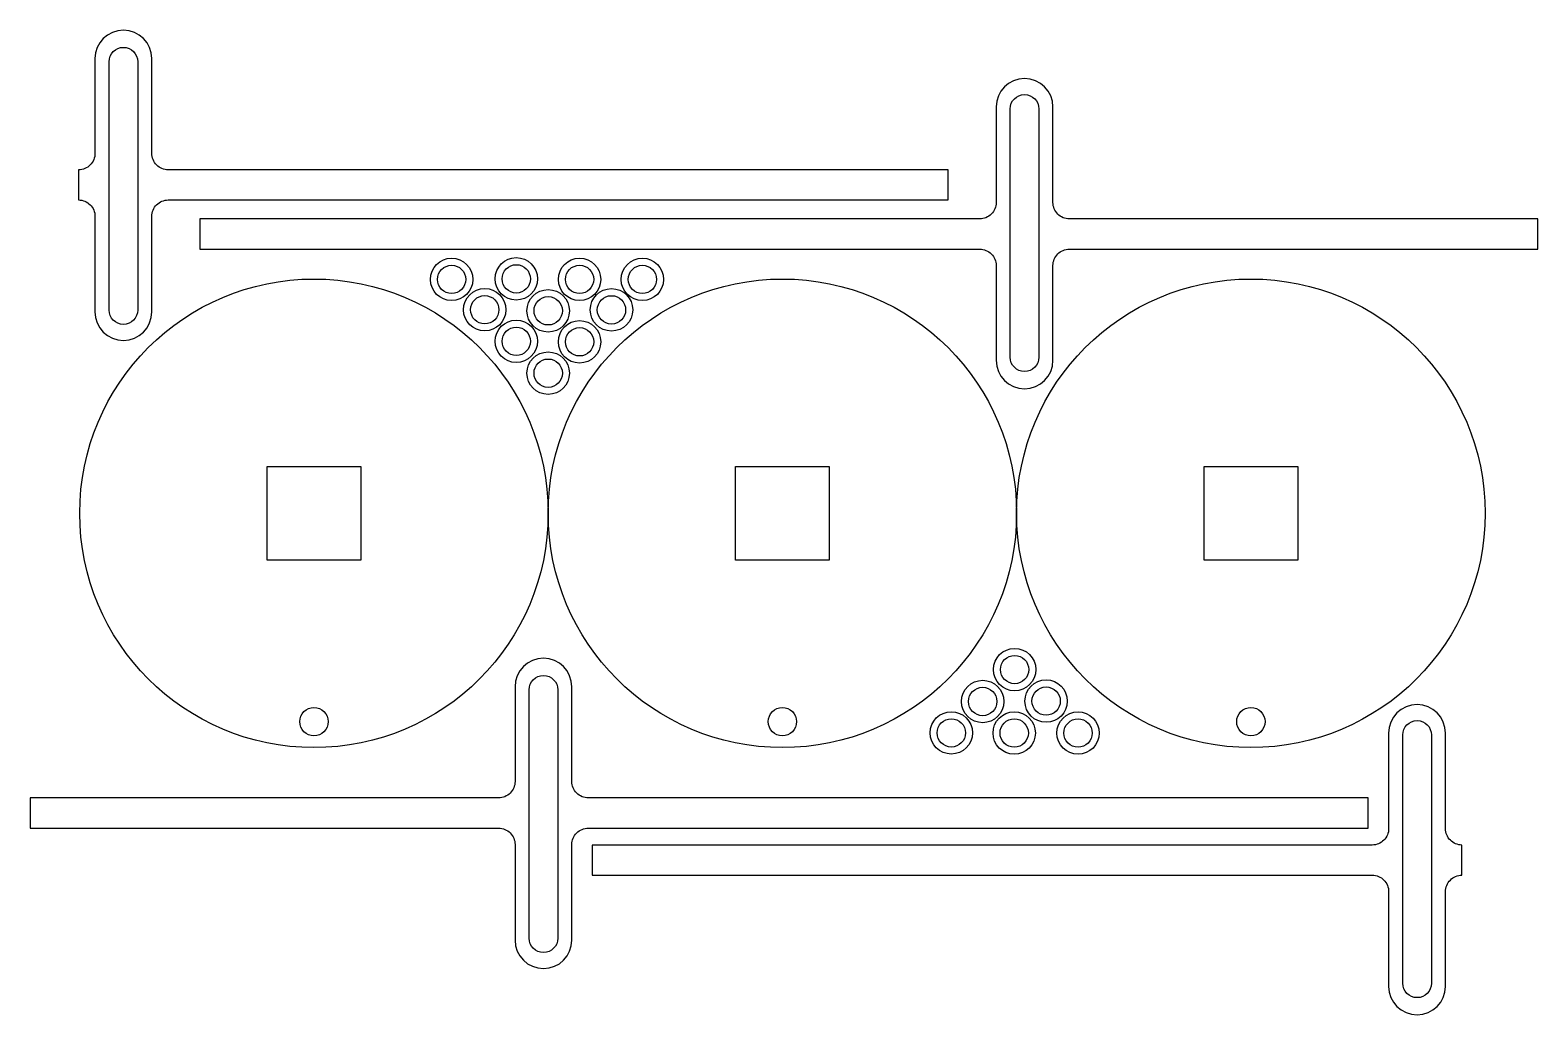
# Model space of a CAD drawing. Header units: millimetres. Extents: x 1902 to 2546, y 1463 to 1883.
import ezdxf

# ---------------------------------------------------------------- set-up
doc = ezdxf.new("R2010")
doc.units = ezdxf.units.MM

msp = doc.modelspace()

# ---------------------------------------------------------------- linework, layer by layer
for points in [[(1929.53, 1803.89), (1929.53, 1763.11, 1), (1953.81, 1763.11), (1953.81, 1803.89, -0.414214), (1960.81, 1810.89), (2293.81, 1810.89), (2293.81, 1823.79), (1960.81, 1823.79, -0.414214), (1953.81, 1830.79), (1953.81, 1871.24, 1), (1929.53, 1871.24), (1929.53, 1830.79, -0.414214), (1922.53, 1823.79), (1922.53, 1810.89, -0.414214)], [(1935.55, 1763.93), (1935.55, 1869.91, -1), (1947.8, 1869.91), (1947.8, 1763.93, -1)], [(2338.53, 1809.81), (2338.53, 1850.59, 1), (2314.25, 1850.59), (2314.25, 1809.81, -0.414214), (2307.25, 1802.81), (1974.25, 1802.81), (1974.25, 1789.91), (2307.25, 1789.91, -0.414214), (2314.25, 1782.91), (2314.25, 1742.46, 1), (2338.53, 1742.46), (2338.53, 1782.91, -0.414214), (2345.53, 1789.91), (2545.53, 1789.91), (2545.53, 1802.81), (2345.53, 1802.81, -0.414214)], [(2332.51, 1849.77), (2332.51, 1743.79, -1), (2320.26, 1743.79), (2320.26, 1849.77, -1)], [(2108.85, 1535.77), (2108.85, 1494.98, 1), (2133.14, 1494.98), (2133.14, 1535.77, -0.414214), (2140.14, 1542.77), (2473.14, 1542.77), (2473.14, 1555.66), (2140.14, 1555.66, -0.414214), (2133.14, 1562.66), (2133.14, 1603.11, 1), (2108.85, 1603.11), (2108.85, 1562.66, -0.414214), (2101.85, 1555.66), (1901.85, 1555.66), (1901.85, 1542.77), (2101.85, 1542.77, -0.414214)], [(2114.87, 1495.81), (2114.87, 1601.79, -1), (2127.12, 1601.79), (2127.12, 1495.81, -1)], [(2506.12, 1542.56), (2506.12, 1583.34, 1), (2481.84, 1583.34), (2481.84, 1542.56, -0.414214), (2474.84, 1535.56), (2141.84, 1535.56), (2141.84, 1522.66), (2474.84, 1522.66, -0.414214), (2481.84, 1515.66), (2481.84, 1475.21, 1), (2506.12, 1475.21), (2506.12, 1515.66, -0.414214), (2513.12, 1522.66), (2513.12, 1535.56, -0.414214)], [(2500.11, 1582.52), (2500.11, 1476.54, -1), (2487.86, 1476.54), (2487.86, 1582.52, -1)]]:
    msp.add_lwpolyline(points, format="xyb", close=True)
for points in [[(2043.01, 1657.16), (2003.01, 1657.16), (2003.01, 1697.16), (2043.01, 1697.16)], [(2243.01, 1657.16), (2203.01, 1657.16), (2203.01, 1697.16), (2243.01, 1697.16)], [(2443.01, 1657.16), (2403.01, 1657.16), (2403.01, 1697.16), (2443.01, 1697.16)]]:
    msp.add_lwpolyline(points, close=True)
for centre, radius in [((2081.78, 1776.99), 9.05), ((2081.78, 1776.99), 6.05), ((2109.39, 1777.22), 9.05), ((2109.39, 1777.22), 6.05), ((2136.41, 1776.99), 9.05), ((2136.41, 1776.99), 6.05), ((2163.24, 1776.99), 9.05), ((2163.24, 1776.99), 6.05), ((2023.01, 1677.16), 100), ((2223.01, 1677.16), 100), ((2423.01, 1677.16), 100), ((2095.93, 1764.04), 9.05), ((2123.01, 1763.59), 9.05), ((2150.04, 1763.99), 9.05), ((2095.93, 1764.04), 6.05), ((2123.01, 1763.59), 6.05), ((2150.04, 1763.99), 6.05), ((2109.39, 1750.58), 9.05), ((2136.41, 1750.35), 9.05), ((2109.39, 1750.58), 6.05), ((2136.41, 1750.35), 6.05), ((2123.01, 1736.96), 9.05), ((2123.01, 1736.96), 6.05), ((2322.14, 1610.45), 9.05), ((2322.14, 1610.45), 6.05), ((2308.51, 1596.82), 9.05), ((2308.51, 1596.82), 6.05), ((2335.6, 1596.99), 9.05), ((2335.6, 1596.99), 6.05), ((2023.01, 1588.21), 6.05), ((2223.01, 1588.21), 6.05), ((2295.12, 1583.42), 9.05), ((2321.97, 1583.36), 9.05), ((2349.23, 1583.36), 9.05), ((2423.01, 1588.21), 6.05), ((2295.12, 1583.42), 6.05), ((2321.97, 1583.36), 6.05), ((2349.23, 1583.36), 6.05)]:
    msp.add_circle(centre, radius)

doc.saveas('drawing.dxf')
